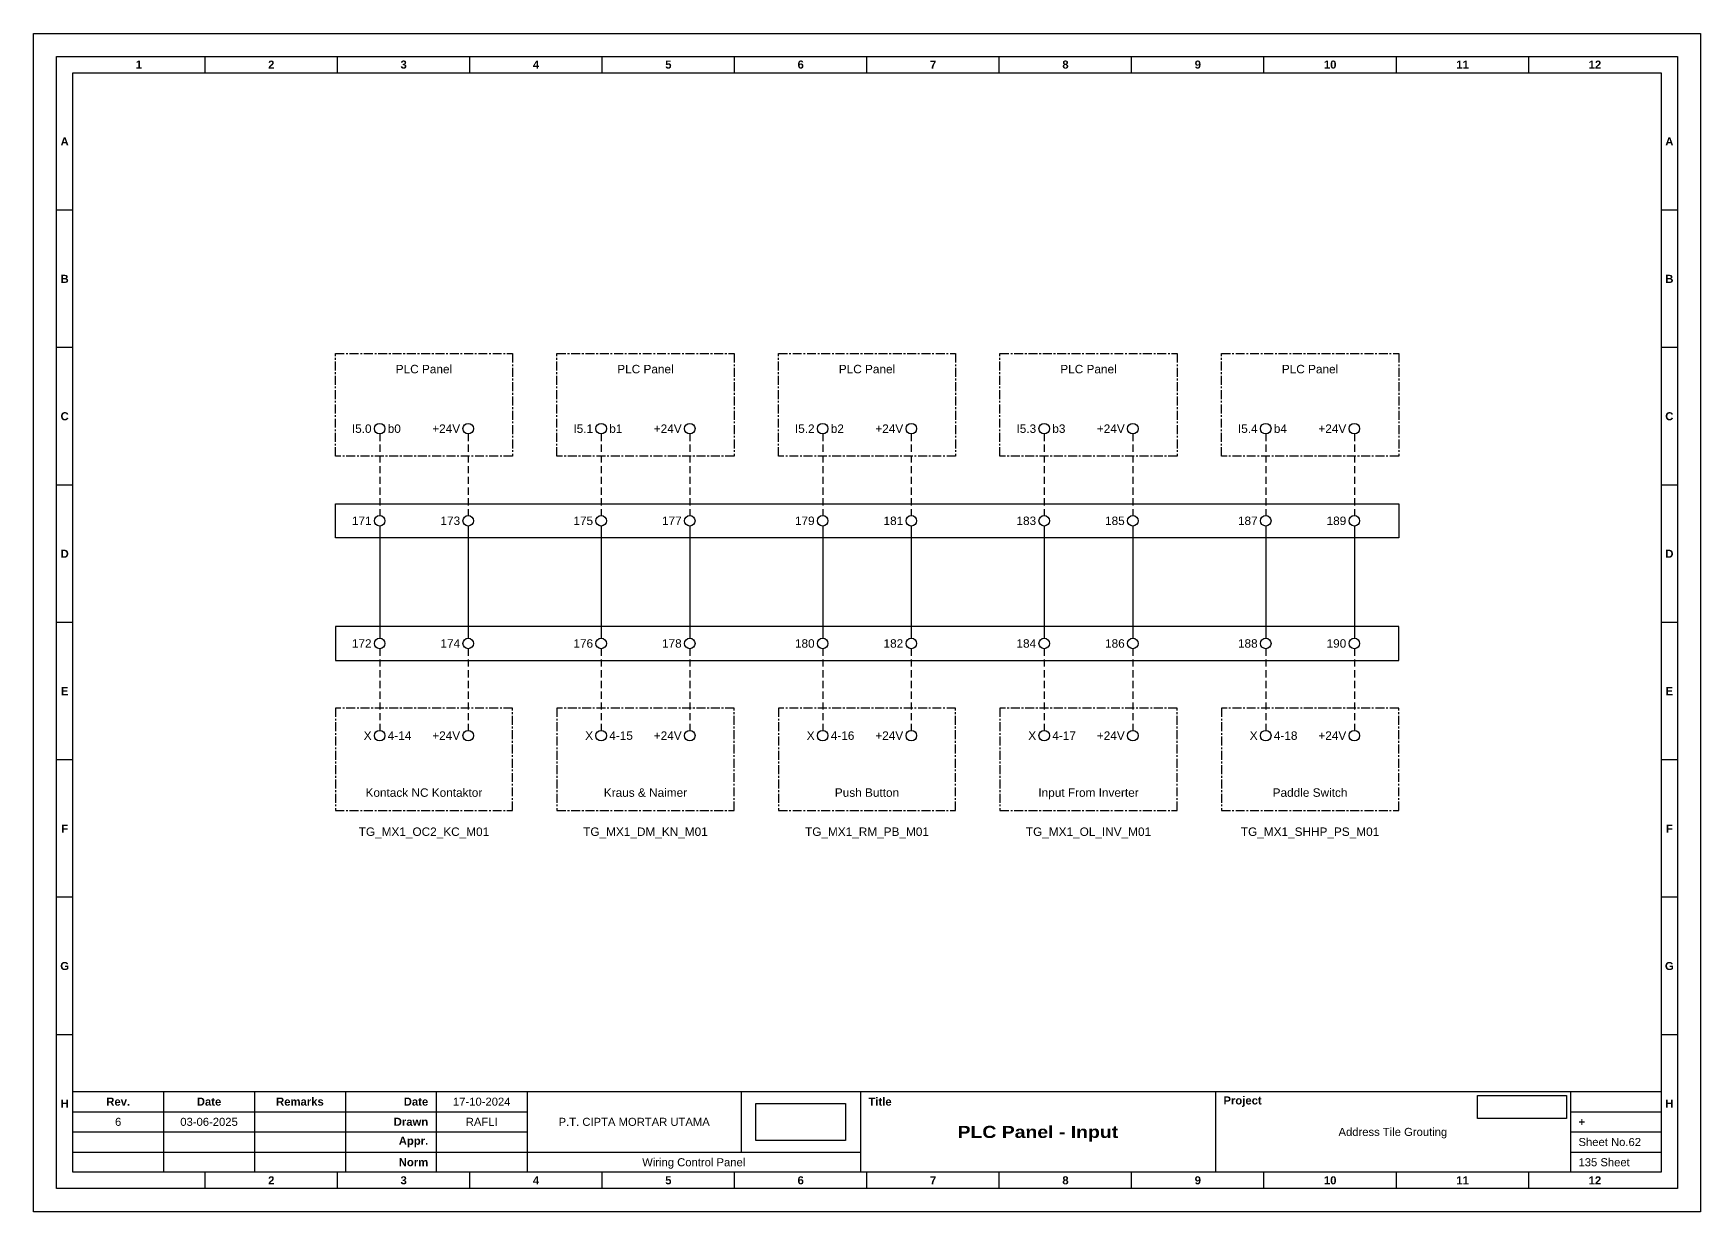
# Model space of a CAD drawing. Header units: millimetres. Extents: x 2277 to 9242, y 1004 to 1739.
# Drawn here: x 5085.2 to 5381.3, y 1529.4 to 1738.7 of the extents above; entities that cross this region are included whole.
import ezdxf
from ezdxf.enums import TextEntityAlignment as Align

# ---------------------------------------------------------------- set-up
doc = ezdxf.new("R2010")
doc.units = ezdxf.units.MM
doc.linetypes.add('CENTER', pattern=[50.8, 31.75, -6.35, 6.35, -6.35])
doc.linetypes.add('HIDDEN', pattern=[9.525, 6.35, -3.175])
doc.styles.add('Bold', font='ariblk.ttf', dxfattribs={"height": 25.4})
doc.styles.get("Standard").update_dxf_attribs({"font": 'arial.ttf'})
picture_1 = doc.add_image_def('image1.png', size_in_pixel=(2048, 847))
picture_2 = doc.add_image_def('image2.png', size_in_pixel=(2092, 542))

# ---------------------------------------------------------------- blocks, each defined once
blk = doc.blocks.new('KOP MU PROJECT')
at = {"color": 6, "ltscale": 50}
for p, q in [((27.74, 184.05), (27.74, 186.66)), ((49.13, 184.05), (49.13, 186.66)), ((70.51, 184.05), (70.51, 186.66)), ((91.89, 184.05), (91.89, 186.66)), ((113.27, 184.05), (113.27, 186.66)), ((134.66, 184.05), (134.66, 186.66)), ((156.04, 184.05), (156.04, 186.66)), ((177.42, 184.05), (177.42, 186.66)), ((198.8, 184.05), (198.8, 186.66)), ((220.19, 184.05), (220.19, 186.66)), ((241.57, 184.05), (241.57, 186.66)), ((6.36, 161.84), (3.75, 161.84)), ((265.59, 161.84), (262.98, 161.84)), ((6.36, 139.63), (3.75, 139.63)), ((265.59, 139.63), (262.98, 139.63)), ((6.36, 117.42), (3.75, 117.42)), ((265.59, 117.42), (262.98, 117.42)), ((6.36, 95.22), (3.75, 95.22)), ((265.59, 95.22), (262.98, 95.22)), ((6.36, 73.01), (3.75, 73.01)), ((265.59, 73.01), (262.98, 73.01)), ((6.36, 50.8), (3.75, 50.8)), ((265.59, 50.8), (262.98, 50.8)), ((6.36, 28.59), (3.75, 28.59)), ((265.59, 28.59), (262.98, 28.59)), ((27.74, 3.75), (27.74, 6.36)), ((49.13, 3.75), (49.13, 6.36)), ((70.51, 3.75), (70.51, 6.36)), ((91.89, 3.75), (91.89, 6.36)), ((113.27, 3.75), (113.27, 6.36)), ((134.66, 3.75), (134.66, 6.36)), ((156.04, 3.75), (156.04, 6.36)), ((177.42, 3.75), (177.42, 6.36)), ((198.8, 3.75), (198.8, 6.36)), ((220.19, 3.75), (220.19, 6.36)), ((241.57, 3.75), (241.57, 6.36))]:
    blk.add_line(p, q, dxfattribs=at)
at = {"ltscale": 50}
for p, q in [((6.36, 19.41), (262.98, 19.41)), ((21.04, 19.41), (21.04, 6.36)), ((35.72, 19.41), (35.72, 6.36)), ((50.41, 19.41), (50.41, 6.36)), ((65.09, 19.41), (65.09, 6.36)), ((79.77, 19.41), (79.77, 6.36)), ((114.35, 19.41), (114.35, 9.62)), ((133.6, 19.41), (133.6, 6.36)), ((190.95, 19.41), (190.95, 6.36)), ((248.3, 19.41), (248.3, 6.36)), ((6.36, 16.15), (79.77, 16.15)), ((248.3, 16.15), (262.98, 16.15)), ((6.36, 12.89), (79.77, 12.89)), ((248.3, 12.89), (262.98, 12.89)), ((6.36, 9.62), (133.6, 9.62)), ((248.3, 9.62), (262.98, 9.62))]:
    blk.add_line(p, q, dxfattribs=at)
at = {"color": 1, "ltscale": 50}
blk.add_lwpolyline([(269.34, 0), (0, 0), (0, 190.41), (269.34, 190.41)], close=True, dxfattribs=at)
at = {"color": 6, "ltscale": 50}
for points in [[(265.59, 3.75), (3.75, 3.75), (3.75, 186.66), (265.59, 186.66)], [(262.98, 6.36), (6.36, 6.36), (6.36, 184.05), (262.98, 184.05)]]:
    blk.add_lwpolyline(points, close=True, dxfattribs=at)
at = {"ltscale": 50, "char_height": 1.305, "attachment_point": 4}
for s, width, heights, insert in [('\\pxqc;{\\fArial|b1|i0|c0|p34;1}', 21.3825, [2.51], (6.36, 185.36)), ('\\pxqc;{\\fArial|b1|i0|c0|p34;2}', 21.3825, [2.51], (27.74, 185.36)), ('\\pxqc;{\\fArial|b1|i0|c0|p34;3}', 21.3825, [2.51], (49.13, 185.36)), ('\\pxqc;{\\fArial|b1|i0|c0|p34;4}', 21.3825, [2.51], (70.51, 185.36)), ('\\pxqc;{\\fArial|b1|i0|c0|p34;5}', 21.3825, [2.51], (91.89, 185.36)), ('\\pxqc;{\\fArial|b1|i0|c0|p34;6}', 21.3825, [2.51], (113.27, 185.36)), ('\\pxqc;{\\fArial|b1|i0|c0|p34;7}', 21.3825, [2.51], (134.66, 185.36)), ('\\pxqc;{\\fArial|b1|i0|c0|p34;8}', 21.3825, [2.51], (156.04, 185.36)), ('\\pxqc;{\\fArial|b1|i0|c0|p34;9}', 21.3825, [2.51], (177.42, 185.36)), ('\\pxqc;{\\fArial|b1|i0|c0|p34;10}', 21.3825, [2.51], (198.8, 185.36)), ('\\pxqc;{\\fArial|b1|i0|c0|p34;11}', 21.3825, [2.51], (220.19, 185.36)), ('\\pxqc;{\\fArial|b1|i0|c0|p34;12}', 21.3825, [2.51], (241.57, 185.36)), ('\\pxqc;{\\fArial|b1|i0|c0|p34;A}', 2.61, [2.51], (3.75, 172.95)), ('\\pxqc;{\\fArial|b1|i0|c0|p34;A}', 2.61, [2.51], (262.98, 172.95)), ('\\pxqc;{\\fArial|b1|i0|c0|p34;B}', 2.61, [2.51], (3.75, 150.74)), ('\\pxqc;{\\fArial|b1|i0|c0|p34;B}', 2.61, [2.51], (262.98, 150.74)), ('\\pxqc;{\\fArial|b1|i0|c0|p34;C}', 2.61, [2.51], (3.75, 128.53)), ('\\pxqc;{\\fArial|b1|i0|c0|p34;C}', 2.61, [2.51], (262.98, 128.53)), ('\\pxqc;{\\fArial|b1|i0|c0|p34;D}', 2.61, [2.51], (3.75, 106.32)), ('\\pxqc;{\\fArial|b1|i0|c0|p34;D}', 2.61, [2.51], (262.98, 106.32)), ('\\pxqc;{\\fArial|b1|i0|c0|p34;E}', 2.61, [2.51], (3.75, 84.11)), ('\\pxqc;{\\fArial|b1|i0|c0|p34;E}', 2.61, [2.51], (262.98, 84.11)), ('\\pxqc;{\\fArial|b1|i0|c0|p34;F}', 2.61, [2.51], (3.75, 61.9)), ('\\pxqc;{\\fArial|b1|i0|c0|p34;F}', 2.61, [2.51], (262.98, 61.9)), ('\\pxqc;{\\fArial|b1|i0|c0|p34;G}', 2.61, [2.51], (3.75, 39.69)), ('\\pxqc;{\\fArial|b1|i0|c0|p34;G}', 2.61, [2.51], (262.98, 39.69)), ('\\pxqc;{\\fArial|b1|i0|c0|p34;H}', 2.61, [2.51], (3.75, 17.47)), ('\\pxqc;{\\fArial|b1|i0|c0|p34;Rev.}', 14.6811, [2.88], (6.36, 17.78)), ('\\pxqc;{\\fArial|b1|i0|c0|p34;Date}', 14.6811, [2.88], (21.04, 17.78)), ('\\pxqc;{\\fArial|b1|i0|c0|p34;Remarks}', 14.6811, [2.88], (35.72, 17.78)), ('\\pxqr;{\\fArial|b1|i0|c0|p34;Date}', 13.3761, [2.88], (50.41, 17.78)), ('\\pxql;{\\fArial|b1|i0|c0|p34;Title}', 50.2419, [2.88], (134.9, 17.78)), ('\\pxql;{\\fArial|b1|i0|c0|p34;Project}', 50.2419, [2.88], (192.25, 17.78)), ('\\pxqc;{\\fArial|b1|i0|c0|p34;H}', 2.61, [2.51], (262.98, 17.47)), ('\\pxqr;{\\fArial|b1|i0|c0|p34;Drawn}', 13.3761, [2.88], (50.41, 14.52)), ('\\pxql;{\\fArial|b1|i0|c0|p34;+}', 14.6811, [2.88], (249.61, 14.52)), ('\\pxqr;{\\fArial|b1|i0|c0|p34;Appr.}', 13.3761, [2.88], (50.41, 11.26)), ('\\pxqr;{\\fArial|b1|i0|c0|p34;Norm}', 13.3761, [2.88], (50.41, 7.99)), ('\\pxqc;{\\fArial|b1|i0|c0|p34;2}', 21.3825, [2.51], (27.74, 5.06)), ('\\pxqc;{\\fArial|b1|i0|c0|p34;3}', 21.3825, [2.51], (49.13, 5.06)), ('\\pxqc;{\\fArial|b1|i0|c0|p34;4}', 21.3825, [2.51], (70.51, 5.06)), ('\\pxqc;{\\fArial|b1|i0|c0|p34;5}', 21.3825, [2.51], (91.89, 5.06)), ('\\pxqc;{\\fArial|b1|i0|c0|p34;6}', 21.3825, [2.51], (113.27, 5.06)), ('\\pxqc;{\\fArial|b1|i0|c0|p34;7}', 21.3825, [2.51], (134.66, 5.06)), ('\\pxqc;{\\fArial|b1|i0|c0|p34;8}', 21.3825, [2.51], (156.04, 5.06)), ('\\pxqc;{\\fArial|b1|i0|c0|p34;9}', 21.3825, [2.51], (177.42, 5.06)), ('\\pxqc;{\\fArial|b1|i0|c0|p34;10}', 21.3825, [2.51], (198.8, 5.06)), ('\\pxqc;{\\fArial|b1|i0|c0|p34;11}', 21.3825, [2.51], (220.19, 5.06)), ('\\pxqc;{\\fArial|b1|i0|c0|p34;12}', 21.3825, [2.51], (241.57, 5.06))]:
    blk.add_mtext_dynamic_manual_height_columns(s, width=width, gutter_width=0.0326, heights=heights, dxfattribs=dict(at, insert=insert))
at = {"ltscale": 50}
for tag, p in [('DATECREATED', (72.43, 17.78)), ('REV', (13.7, 14.52)), ('REVDATE', (28.38, 14.52)), ('REMARKS', (43.06, 14.52)), ('DRAWN', (72.43, 14.52)), ('COMPANY', (97.06, 14.52)), ('PROJECT', (219.62, 12.89)), ('APPR', (72.43, 11.26)), ('NORM', (72.43, 7.99)), ('DRAWINGCATEGORY', (106.68, 7.99)), ('DESCRIPTION', (162.27, 10.03))]:
    blk.add_attdef(tag, text='', height=1.3, dxfattribs=at).set_placement(p, align=Align.MIDDLE_CENTER)
at = {"ltscale": 50, "style": 'Bold'}
blk.add_attdef('TITLE', text='', height=1.96, dxfattribs=at).set_placement((162.27, 12.89), align=Align.MIDDLE_CENTER)
at = {"ltscale": 50}
for tag, p in [('SHEETNUMBER', (249.61, 11.26)), ('TOTALSHEET', (249.61, 7.99))]:
    blk.add_attdef(tag, text='', height=1.3, dxfattribs=at).set_placement(p, align=Align.MIDDLE_LEFT)
image = blk.add_image(picture_1, insert=(116.72, 11.48), size_in_units=(14.5, 6), dxfattribs=at)
image.dxf.flags = 15
image = blk.add_image(picture_2, insert=(233.29, 15.04), size_in_units=(14.36, 3.72), dxfattribs=at)
image.dxf.flags = 15

msp = doc.modelspace()

# ---------------------------------------------------------------- linework, layer by layer
at = {"linetype": 'HIDDEN', "ltscale": 0.2}
for p, q in [((5146.74, 1667.52), (5146.74, 1653.03)), ((5162.47, 1667.52), (5162.47, 1653.03)), ((5186.07, 1667.52), (5186.07, 1653.03)), ((5201.81, 1667.52), (5201.81, 1653.03)), ((5225.41, 1667.52), (5225.41, 1653.03)), ((5241.15, 1667.52), (5241.15, 1653.03)), ((5264.75, 1667.52), (5264.75, 1653.03)), ((5280.49, 1667.52), (5280.49, 1653.03)), ((5304.09, 1667.52), (5304.09, 1653.03)), ((5319.83, 1667.52), (5319.83, 1653.03)), ((5146.74, 1629.36), (5146.74, 1614.87)), ((5162.47, 1629.36), (5162.47, 1614.87)), ((5186.07, 1629.36), (5186.07, 1614.87)), ((5201.81, 1629.36), (5201.81, 1614.87)), ((5225.41, 1629.36), (5225.41, 1614.87)), ((5241.15, 1629.36), (5241.15, 1614.87)), ((5264.75, 1629.36), (5264.75, 1614.87)), ((5280.49, 1629.36), (5280.49, 1614.87)), ((5304.09, 1629.36), (5304.09, 1614.87)), ((5319.83, 1629.36), (5319.83, 1614.87))]:
    msp.add_line(p, q, dxfattribs=at)
at = {"ltscale": 0.2}
for p, q in [((5146.74, 1651.15), (5146.74, 1631.24)), ((5162.47, 1651.15), (5162.47, 1631.24)), ((5186.07, 1651.15), (5186.07, 1631.24)), ((5201.81, 1651.15), (5201.81, 1631.24)), ((5225.41, 1651.15), (5225.41, 1631.24)), ((5241.15, 1651.15), (5241.15, 1631.24)), ((5264.75, 1651.15), (5264.75, 1631.24)), ((5280.49, 1651.15), (5280.49, 1631.24)), ((5304.09, 1651.15), (5304.09, 1631.24)), ((5319.83, 1651.15), (5319.83, 1631.24))]:
    msp.add_line(p, q, dxfattribs=at)
at = {"linetype": 'CENTER', "ltscale": 0.05}
for points in [[(5138.87, 1681.79), (5170.34, 1681.79), (5170.34, 1663.56), (5138.87, 1663.56)], [(5178.21, 1681.79), (5209.68, 1681.79), (5209.68, 1663.56), (5178.21, 1663.56)], [(5217.55, 1681.79), (5249.02, 1681.79), (5249.02, 1663.56), (5217.55, 1663.56)], [(5256.89, 1681.79), (5288.36, 1681.79), (5288.36, 1663.56), (5256.89, 1663.56)], [(5296.22, 1681.79), (5327.7, 1681.79), (5327.7, 1663.56), (5296.22, 1663.56)], [(5138.87, 1600.61), (5170.34, 1600.61), (5170.34, 1618.83), (5138.87, 1618.83)], [(5178.21, 1600.61), (5209.68, 1600.61), (5209.68, 1618.83), (5178.21, 1618.83)], [(5217.55, 1600.61), (5249.02, 1600.61), (5249.02, 1618.83), (5217.55, 1618.83)], [(5256.89, 1600.61), (5288.36, 1600.61), (5288.36, 1618.83), (5256.89, 1618.83)], [(5296.22, 1600.61), (5327.7, 1600.61), (5327.7, 1618.83), (5296.22, 1618.83)]]:
    msp.add_lwpolyline(points, close=True, dxfattribs=at)
at = {"ltscale": 0.05}
for points in [[(5138.87, 1655.1), (5327.7, 1655.1), (5327.7, 1649.09), (5138.87, 1649.09)], [(5138.87, 1627.3), (5327.7, 1627.3), (5327.7, 1633.31), (5138.87, 1633.31)]]:
    msp.add_lwpolyline(points, close=True, dxfattribs=at)
for centre in [(5146.74, 1668.46), (5162.47, 1668.46), (5186.07, 1668.46), (5201.81, 1668.46), (5225.41, 1668.46), (5241.15, 1668.46), (5264.75, 1668.46), (5280.49, 1668.46), (5304.09, 1668.46), (5319.83, 1668.46), (5146.74, 1652.09), (5162.47, 1652.09), (5186.07, 1652.09), (5201.81, 1652.09), (5225.41, 1652.09), (5241.15, 1652.09), (5264.75, 1652.09), (5280.49, 1652.09), (5304.09, 1652.09), (5319.83, 1652.09), (5146.74, 1630.3), (5162.47, 1630.3), (5186.07, 1630.3), (5201.81, 1630.3), (5225.41, 1630.3), (5241.15, 1630.3), (5264.75, 1630.3), (5280.49, 1630.3), (5304.09, 1630.3), (5319.83, 1630.3), (5146.74, 1613.93), (5162.47, 1613.93), (5186.07, 1613.93), (5201.81, 1613.93), (5225.41, 1613.93), (5241.15, 1613.93), (5264.75, 1613.93), (5280.49, 1613.93), (5304.09, 1613.93), (5319.83, 1613.93)]:
    msp.add_circle(centre, 0.938)

# ---------------------------------------------------------------- block references
at = {"xscale": 1.099296583304004, "yscale": 1.099296583304004, "zscale": 1.099296583304004}
msp.add_blockref('KOP MU PROJECT', (5085.24, 1529.36), dxfattribs=at).add_auto_attribs({'TITLE': 'PLC Panel - Input', 'PROJECT': 'Address Tile Grouting', 'COMPANY': 'P.T. CIPTA MORTAR UTAMA', 'DRAWINGCATEGORY': 'Wiring Control Panel', 'DRAWN': 'RAFLI', 'DATECREATED': '17-10-2024', 'REVDATE': '03-06-2025', 'REV': '6', 'SHEETNUMBER': 'Sheet No.62', 'TOTALSHEET': '135 Sheet'})

# ---------------------------------------------------------------- texts
for s, p in [('PLC Panel', (5154.6, 1679.79)), ('PLC Panel', (5193.94, 1679.79)), ('PLC Panel', (5233.28, 1679.79)), ('PLC Panel', (5272.62, 1679.79)), ('PLC Panel', (5311.96, 1679.79)), ('TG_MX1_OC2_KC_M01', (5154.6, 1597.61)), ('TG_MX1_DM_KN_M01', (5193.94, 1597.61)), ('TG_MX1_RM_PB_M01', (5233.28, 1597.61)), ('TG_MX1_OL_INV_M01', (5272.62, 1597.61)), ('TG_MX1_SHHP_PS_M01', (5311.96, 1597.61))]:
    msp.add_text(s, height=1.5).set_placement(p, align=Align.TOP_CENTER)
for s, p in [('I5.0', (5145.3, 1668.46)), ('+24V', (5161.03, 1668.46)), ('I5.1', (5184.64, 1668.46)), ('+24V', (5200.37, 1668.46)), ('I5.2', (5223.98, 1668.46)), ('+24V', (5239.71, 1668.46)), ('I5.3', (5263.32, 1668.46)), ('+24V', (5279.05, 1668.46)), ('I5.4', (5302.65, 1668.46)), ('+24V', (5318.39, 1668.46)), ('171', (5145.3, 1652.09)), ('173', (5161.03, 1652.09)), ('175', (5184.64, 1652.09)), ('177', (5200.37, 1652.09)), ('179', (5223.98, 1652.09)), ('181', (5239.71, 1652.09)), ('183', (5263.32, 1652.09)), ('185', (5279.05, 1652.09)), ('187', (5302.65, 1652.09)), ('189', (5318.39, 1652.09)), ('172', (5145.3, 1630.3)), ('174', (5161.03, 1630.3)), ('176', (5184.64, 1630.3)), ('178', (5200.37, 1630.3)), ('180', (5223.98, 1630.3)), ('182', (5239.71, 1630.3)), ('184', (5263.32, 1630.3)), ('186', (5279.05, 1630.3)), ('188', (5302.65, 1630.3)), ('190', (5318.39, 1630.3)), ('X', (5145.3, 1613.93)), ('+24V', (5161.03, 1613.93)), ('X', (5184.64, 1613.93)), ('+24V', (5200.37, 1613.93)), ('X', (5223.98, 1613.93)), ('+24V', (5239.71, 1613.93)), ('X', (5263.32, 1613.93)), ('+24V', (5279.05, 1613.93)), ('X', (5302.65, 1613.93)), ('+24V', (5318.39, 1613.93))]:
    msp.add_text(s, height=1.5).set_placement(p, align=Align.MIDDLE_RIGHT)
for s, p in [('b0', (5148.17, 1668.46)), ('b1', (5187.51, 1668.46)), ('b2', (5226.85, 1668.46)), ('b3', (5266.19, 1668.46)), ('b4', (5305.53, 1668.46)), ('4-14', (5148.17, 1613.93)), ('4-15', (5187.51, 1613.93)), ('4-16', (5226.85, 1613.93)), ('4-17', (5266.19, 1613.93)), ('4-18', (5305.53, 1613.93))]:
    msp.add_text(s, height=1.5).set_placement(p, align=Align.MIDDLE_LEFT)
for s, p in [('Kontack NC Kontaktor', (5154.6, 1602.61)), ('Kraus & Naimer', (5193.94, 1602.61)), ('Push Button', (5233.28, 1602.61)), ('Input From Inverter', (5272.62, 1602.61)), ('Paddle Switch', (5311.96, 1602.61))]:
    msp.add_text(s, height=1.5).set_placement(p, align=Align.BOTTOM_CENTER)

doc.saveas('drawing.dxf')
